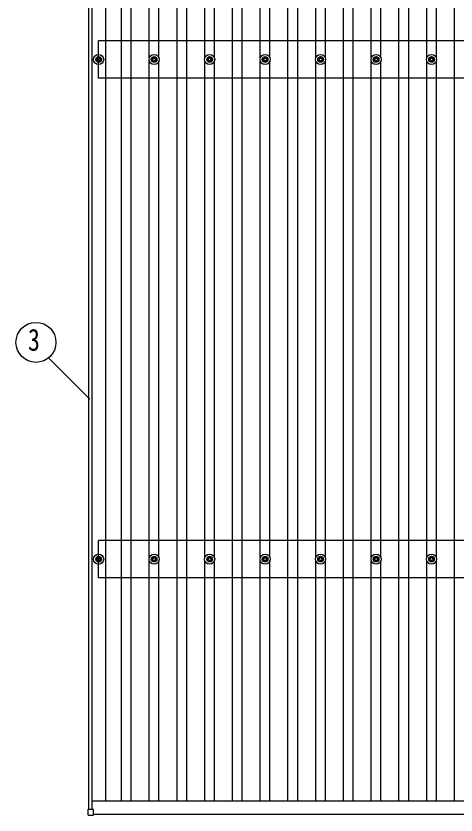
# Model space of a CAD drawing. Units: millimetres, scale not verified. Extents: x -12615 to 12615, y -8910 to 8910.
# Drawn here: x -10558 to -8972, y 1685 to 4564 of the extents above; entities that cross this region are included whole.
import ezdxf
from ezdxf.enums import TextEntityAlignment as Align

# ---------------------------------------------------------------- set-up
doc = ezdxf.new("R2010")
doc.units = ezdxf.units.MM
doc.header["$LTSCALE"] = 40
for name, color, linetype in [('0-5_YKK_13', 4, 'Continuous'), ('0-6_YKK_A1', 4, 'Continuous'), ('0-7_YKK_D', 6, 'Continuous')]:
    doc.layers.add(name, color=color, linetype=linetype)
doc.styles.add('ＭＳ ゴシック', font='')
doc.styles.get('ＭＳ ゴシック').set_extended_font_data('MS Gothic')

msp = doc.modelspace()

# ---------------------------------------------------------------- linework, layer by layer
at = {"layer": '0-5_YKK_13'}
for p, q in [((-10269.94, 4408.8), (-10265.52, 4408.8)), ((-10269.94, 4405.3), (-10265.52, 4405.3)), ((-10261.69, 4417.05), (-10261.69, 4412.63)), ((-10258.19, 4417.05), (-10258.19, 4412.63)), ((-10254.36, 4408.8), (-10249.94, 4408.8)), ((-10254.36, 4405.3), (-10249.94, 4405.3)), ((-10069.94, 4408.8), (-10065.52, 4408.8)), ((-10069.94, 4405.3), (-10065.52, 4405.3)), ((-10061.69, 4417.05), (-10061.69, 4412.63)), ((-10058.19, 4417.05), (-10058.19, 4412.63)), ((-10054.36, 4408.8), (-10049.94, 4408.8)), ((-10054.36, 4405.3), (-10049.94, 4405.3)), ((-9869.94, 4408.8), (-9865.52, 4408.8)), ((-9869.94, 4405.3), (-9865.52, 4405.3)), ((-9861.69, 4417.05), (-9861.69, 4412.63)), ((-9858.19, 4417.05), (-9858.19, 4412.63)), ((-9854.36, 4408.8), (-9849.94, 4408.8)), ((-9854.36, 4405.3), (-9849.94, 4405.3)), ((-9669.94, 4408.8), (-9665.52, 4408.8)), ((-9669.94, 4405.3), (-9665.52, 4405.3)), ((-9661.69, 4417.05), (-9661.69, 4412.63)), ((-9658.19, 4417.05), (-9658.19, 4412.63)), ((-9654.36, 4408.8), (-9649.94, 4408.8)), ((-9654.36, 4405.3), (-9649.94, 4405.3)), ((-9469.94, 4408.8), (-9465.52, 4408.8)), ((-9469.94, 4405.3), (-9465.52, 4405.3)), ((-9461.69, 4417.05), (-9461.69, 4412.63)), ((-9458.19, 4417.05), (-9458.19, 4412.63)), ((-9454.36, 4408.8), (-9449.94, 4408.8)), ((-9454.36, 4405.3), (-9449.94, 4405.3)), ((-9269.94, 4408.8), (-9265.52, 4408.8)), ((-9269.94, 4405.3), (-9265.52, 4405.3)), ((-9261.69, 4417.05), (-9261.69, 4412.63)), ((-9258.19, 4417.05), (-9258.19, 4412.63)), ((-9254.36, 4408.8), (-9249.94, 4408.8)), ((-9254.36, 4405.3), (-9249.94, 4405.3)), ((-9069.94, 4408.8), (-9065.52, 4408.8)), ((-9069.94, 4405.3), (-9065.52, 4405.3)), ((-9061.69, 4417.05), (-9061.69, 4412.63)), ((-9058.19, 4417.05), (-9058.19, 4412.63)), ((-9054.36, 4408.8), (-9049.94, 4408.8)), ((-9054.36, 4405.3), (-9049.94, 4405.3)), ((-10261.69, 4401.47), (-10261.69, 4397.05)), ((-10258.19, 4401.47), (-10258.19, 4397.05)), ((-10061.69, 4401.47), (-10061.69, 4397.05)), ((-10058.19, 4401.47), (-10058.19, 4397.05)), ((-9861.69, 4401.47), (-9861.69, 4397.05)), ((-9858.19, 4401.47), (-9858.19, 4397.05)), ((-9661.69, 4401.47), (-9661.69, 4397.05)), ((-9658.19, 4401.47), (-9658.19, 4397.05)), ((-9461.69, 4401.47), (-9461.69, 4397.05)), ((-9458.19, 4401.47), (-9458.19, 4397.05)), ((-9261.69, 4401.47), (-9261.69, 4397.05)), ((-9258.19, 4401.47), (-9258.19, 4397.05)), ((-9061.69, 4401.47), (-9061.69, 4397.05)), ((-9058.19, 4401.47), (-9058.19, 4397.05)), ((-10269.94, 2608.8), (-10265.52, 2608.8)), ((-10269.94, 2605.3), (-10265.52, 2605.3)), ((-10261.69, 2617.05), (-10261.69, 2612.63)), ((-10261.69, 2601.47), (-10261.69, 2597.05)), ((-10258.19, 2617.05), (-10258.19, 2612.63)), ((-10258.19, 2601.47), (-10258.19, 2597.05)), ((-10254.36, 2608.8), (-10249.94, 2608.8)), ((-10254.36, 2605.3), (-10249.94, 2605.3)), ((-10069.94, 2608.8), (-10065.52, 2608.8)), ((-10069.94, 2605.3), (-10065.52, 2605.3)), ((-10061.69, 2617.05), (-10061.69, 2612.63)), ((-10061.69, 2601.47), (-10061.69, 2597.05)), ((-10058.19, 2617.05), (-10058.19, 2612.63)), ((-10058.19, 2601.47), (-10058.19, 2597.05)), ((-10054.36, 2608.8), (-10049.94, 2608.8)), ((-10054.36, 2605.3), (-10049.94, 2605.3)), ((-9869.94, 2608.8), (-9865.52, 2608.8)), ((-9869.94, 2605.3), (-9865.52, 2605.3)), ((-9861.69, 2617.05), (-9861.69, 2612.63)), ((-9861.69, 2601.47), (-9861.69, 2597.05)), ((-9858.19, 2617.05), (-9858.19, 2612.63)), ((-9858.19, 2601.47), (-9858.19, 2597.05)), ((-9854.36, 2608.8), (-9849.94, 2608.8)), ((-9854.36, 2605.3), (-9849.94, 2605.3)), ((-9669.94, 2608.8), (-9665.52, 2608.8)), ((-9669.94, 2605.3), (-9665.52, 2605.3)), ((-9661.69, 2617.05), (-9661.69, 2612.63)), ((-9661.69, 2601.47), (-9661.69, 2597.05)), ((-9658.19, 2617.05), (-9658.19, 2612.63)), ((-9658.19, 2601.47), (-9658.19, 2597.05)), ((-9654.36, 2608.8), (-9649.94, 2608.8)), ((-9654.36, 2605.3), (-9649.94, 2605.3)), ((-9469.94, 2608.8), (-9465.52, 2608.8)), ((-9469.94, 2605.3), (-9465.52, 2605.3)), ((-9461.69, 2617.05), (-9461.69, 2612.63)), ((-9461.69, 2601.47), (-9461.69, 2597.05)), ((-9458.19, 2617.05), (-9458.19, 2612.63)), ((-9458.19, 2601.47), (-9458.19, 2597.05)), ((-9454.36, 2608.8), (-9449.94, 2608.8)), ((-9454.36, 2605.3), (-9449.94, 2605.3)), ((-9269.94, 2608.8), (-9265.52, 2608.8)), ((-9269.94, 2605.3), (-9265.52, 2605.3)), ((-9261.69, 2617.05), (-9261.69, 2612.63)), ((-9261.69, 2601.47), (-9261.69, 2597.05)), ((-9258.19, 2617.05), (-9258.19, 2612.63)), ((-9258.19, 2601.47), (-9258.19, 2597.05)), ((-9254.36, 2608.8), (-9249.94, 2608.8)), ((-9254.36, 2605.3), (-9249.94, 2605.3)), ((-9069.94, 2608.8), (-9065.52, 2608.8)), ((-9069.94, 2605.3), (-9065.52, 2605.3)), ((-9061.69, 2617.05), (-9061.69, 2612.63)), ((-9061.69, 2601.47), (-9061.69, 2597.05)), ((-9058.19, 2617.05), (-9058.19, 2612.63)), ((-9058.19, 2601.47), (-9058.19, 2597.05)), ((-9054.36, 2608.8), (-9049.94, 2608.8)), ((-9054.36, 2605.3), (-9049.94, 2605.3)), ((-10298.24, 1704.15), (-10298.24, 1686.15)), ((-10279.24, 1705.15), (-10297.24, 1705.15)), ((-10278.24, 1686.15), (-10278.24, 1704.15)), ((-10297.24, 1685.15), (-10279.24, 1685.15))]:
    msp.add_line(p, q, dxfattribs=at)
for centre, radius in [((-10259.94, 4407.05), 18.25), ((-10259.94, 4407.05), 10.15), ((-10259.94, 4407.05), 5.85), ((-10259.94, 4407.05), 5.25), ((-10059.94, 4407.05), 18.25), ((-10059.94, 4407.05), 10.15), ((-10059.94, 4407.05), 5.85), ((-10059.94, 4407.05), 5.25), ((-9859.94, 4407.05), 18.25), ((-9859.94, 4407.05), 10.15), ((-9859.94, 4407.05), 5.85), ((-9859.94, 4407.05), 5.25), ((-9659.94, 4407.05), 18.25), ((-9659.94, 4407.05), 10.15), ((-9659.94, 4407.05), 5.85), ((-9659.94, 4407.05), 5.25), ((-9459.94, 4407.05), 18.25), ((-9459.94, 4407.05), 10.15), ((-9459.94, 4407.05), 5.85), ((-9459.94, 4407.05), 5.25), ((-9259.94, 4407.05), 18.25), ((-9259.94, 4407.05), 10.15), ((-9259.94, 4407.05), 5.85), ((-9259.94, 4407.05), 5.25), ((-9059.94, 4407.05), 18.25), ((-9059.94, 4407.05), 10.15), ((-9059.94, 4407.05), 5.85), ((-9059.94, 4407.05), 5.25), ((-10259.94, 2607.05), 18.25), ((-10059.94, 2607.05), 18.25), ((-9859.94, 2607.05), 18.25), ((-9659.94, 2607.05), 18.25), ((-9459.94, 2607.05), 18.25), ((-9259.94, 2607.05), 18.25), ((-9059.94, 2607.05), 18.25), ((-10259.94, 2607.05), 10.15), ((-10259.94, 2607.05), 5.85), ((-10259.94, 2607.05), 5.25), ((-10059.94, 2607.05), 10.15), ((-10059.94, 2607.05), 5.85), ((-10059.94, 2607.05), 5.25), ((-9859.94, 2607.05), 10.15), ((-9859.94, 2607.05), 5.85), ((-9859.94, 2607.05), 5.25), ((-9659.94, 2607.05), 10.15), ((-9659.94, 2607.05), 5.85), ((-9659.94, 2607.05), 5.25), ((-9459.94, 2607.05), 10.15), ((-9459.94, 2607.05), 5.85), ((-9459.94, 2607.05), 5.25), ((-9259.94, 2607.05), 10.15), ((-9259.94, 2607.05), 5.85), ((-9259.94, 2607.05), 5.25), ((-9059.94, 2607.05), 10.15), ((-9059.94, 2607.05), 5.85), ((-9059.94, 2607.05), 5.25)]:
    msp.add_circle(centre, radius, dxfattribs=at)
for centre, start, end in [((-10297.24, 1704.15), 90, 180), ((-10279.24, 1704.15), 0, 90), ((-10297.24, 1686.15), 180, 270), ((-10279.24, 1686.15), 270, 0)]:
    msp.add_arc(centre, 1, start, end, dxfattribs=at)
at = {"layer": '0-6_YKK_A1'}
for p, q in [((-10294.94, 1705.11), (-10294.94, 7103.53)), ((-10282.94, 1705.11), (-10282.94, 7103.53)), ((-10233.44, 1736.43), (-10233.44, 7077.44)), ((-10177.44, 1736.43), (-10177.44, 7077.44)), ((-10142.44, 1736.43), (-10142.44, 7077.44)), ((-9977.44, 1736.43), (-9977.44, 7077.44)), ((-9942.44, 1736.43), (-9942.44, 7077.44)), ((-9777.44, 1736.43), (-9777.44, 7077.44)), ((-9742.44, 1736.43), (-9742.44, 7077.44)), ((-9577.44, 1736.43), (-9577.44, 7077.44)), ((-9542.44, 1736.43), (-9542.44, 7077.44)), ((-9377.44, 1736.43), (-9377.44, 7077.44)), ((-9342.44, 1736.43), (-9342.44, 7077.44)), ((-9177.44, 1736.43), (-9177.44, 7077.44)), ((-9142.44, 1736.43), (-9142.44, 7077.44)), ((-8977.44, 1736.43), (-8977.44, 7077.44)), ((-10077.44, 4412.23), (-10077.44, 6201.87)), ((-10042.44, 4412.23), (-10042.44, 6201.87)), ((-9877.44, 4412.23), (-9877.44, 6201.87)), ((-9842.44, 4412.23), (-9842.44, 6201.87)), ((-9677.44, 4412.23), (-9677.44, 6201.87)), ((-9642.44, 4412.23), (-9642.44, 6201.87)), ((-9477.44, 4412.23), (-9477.44, 6201.87)), ((-9442.44, 4412.23), (-9442.44, 6201.87)), ((-9277.44, 4412.23), (-9277.44, 6201.87)), ((-9242.44, 4412.23), (-9242.44, 6201.87)), ((-9077.44, 4412.23), (-9077.44, 6201.87)), ((-9042.44, 4412.23), (-9042.44, 6201.87)), ((-7257.19, 4474.05), (-10259.94, 4474.05)), ((-10259.94, 4340.05), (-10259.94, 4474.05)), ((-10077.44, 2612.23), (-10077.44, 4401.87)), ((-10042.44, 2612.23), (-10042.44, 4401.87)), ((-9877.44, 2612.23), (-9877.44, 4401.87)), ((-9842.44, 2612.23), (-9842.44, 4401.87)), ((-9677.44, 2612.23), (-9677.44, 4401.87)), ((-9642.44, 2612.23), (-9642.44, 4401.87)), ((-9477.44, 2612.23), (-9477.44, 4401.87)), ((-9442.44, 2612.23), (-9442.44, 4401.87)), ((-9277.44, 2612.23), (-9277.44, 4401.87)), ((-9242.44, 2612.23), (-9242.44, 4401.87)), ((-9077.44, 2612.23), (-9077.44, 4401.87)), ((-9042.44, 2612.23), (-9042.44, 4401.87)), ((-7257.19, 4340.05), (-10259.94, 4340.05)), ((-7257.19, 2674.05), (-10259.94, 2674.05)), ((-10259.94, 2540.05), (-10259.94, 2674.05)), ((-10077.44, 1736.43), (-10077.44, 2601.87)), ((-10042.44, 1736.43), (-10042.44, 2601.87)), ((-9877.44, 1736.43), (-9877.44, 2601.87)), ((-9842.44, 1736.43), (-9842.44, 2601.87)), ((-9677.44, 1736.43), (-9677.44, 2601.87)), ((-9642.44, 1736.43), (-9642.44, 2601.87)), ((-9477.44, 1736.43), (-9477.44, 2601.87)), ((-9442.44, 1736.43), (-9442.44, 2601.87)), ((-9277.44, 1736.43), (-9277.44, 2601.87)), ((-9242.44, 1736.43), (-9242.44, 2601.87)), ((-9077.44, 1736.43), (-9077.44, 2601.87)), ((-9042.44, 1736.43), (-9042.44, 2601.87)), ((-7257.19, 2540.05), (-10259.94, 2540.05)), ((-10282.94, 1736.43), (-7236.94, 1736.43)), ((-10278.24, 1688.45), (-7241.64, 1688.45))]:
    msp.add_line(p, q, dxfattribs=at)
at = {"layer": '0-7_YKK_D'}
msp.add_line((-10440.86, 3331.49), (-10292.06, 3182.7), dxfattribs=at)
msp.add_circle((-10485.83, 3387.71), 72, dxfattribs=at)

# ---------------------------------------------------------------- texts
at = {"layer": '0-7_YKK_D', "style": 'ＭＳ ゴシック', "width": 0.8}
msp.add_text('3', height=79.18, dxfattribs=at).set_placement((-10514.63, 3333.71), align=Align.BOTTOM_LEFT)

doc.saveas('drawing.dxf')
